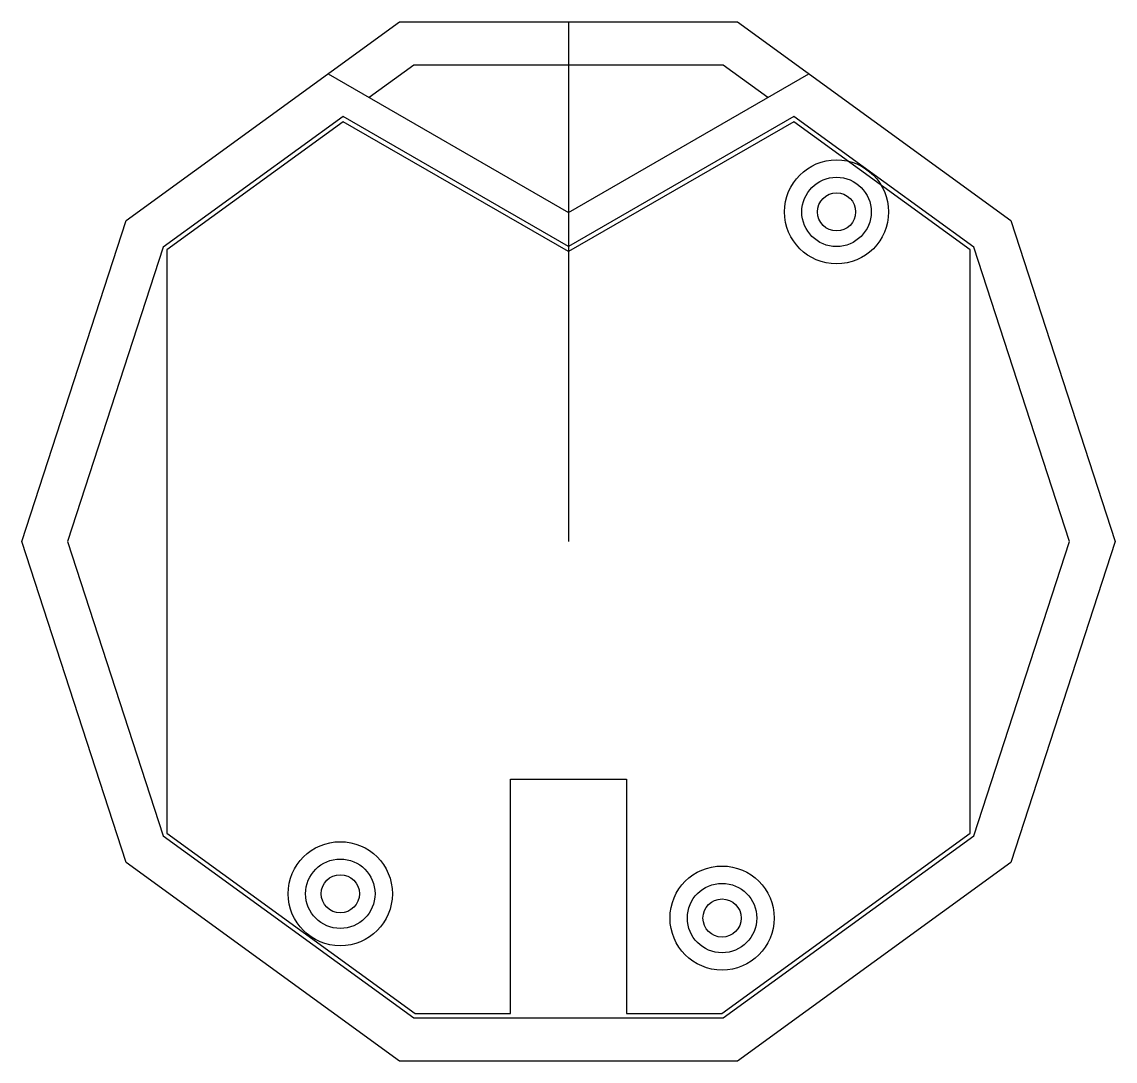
# Model space of a CAD drawing. Header units: millimetres. Extents: x -31.5 to 31.5, y -30 to 30.
import ezdxf

# ---------------------------------------------------------------- set-up
doc = ezdxf.new("R2010")
doc.units = ezdxf.units.MM

msp = doc.modelspace()

# ---------------------------------------------------------------- linework, layer by layer
for p, q in [((-25.484, 18.515), (-9.734, 29.958)), ((-9.734, 29.958), (9.734, 29.958)), ((0, 29.958), (0, 0)), ((9.734, 29.958), (25.484, 18.515)), ((-13.856, 26.963), (0, 18.963)), ((0, 18.963), (13.856, 26.963)), ((-31.5, 0), (-25.484, 18.515)), ((25.484, 18.515), (31.5, 0)), ((-25.484, -18.515), (-31.5, 0)), ((31.5, 0), (25.484, -18.515)), ((-9.734, -29.958), (-25.484, -18.515)), ((25.484, -18.515), (9.734, -29.958)), ((9.734, -29.958), (-9.734, -29.958))]:
    msp.add_line(p, q)
msp.add_lwpolyline([(11.486, 25.595), (8.922, 27.458), (-8.922, 27.458), (-11.486, 25.595)])
for points in [[(0, 17), (-12.992, 24.501), (-23.357, 16.97), (-28.871, 0), (-23.357, -16.97), (-8.922, -27.458), (8.922, -27.458), (23.357, -16.97), (28.871, 0), (23.357, 16.97), (12.992, 24.501)], [(0, 16.712), (-12.976, 24.203), (-23.145, 16.816), (-23.145, -16.816), (-8.841, -27.208), (-3.35, -27.208), (-3.35, -13.708), (3.35, -13.708), (3.35, -27.208), (8.841, -27.208), (23.145, -16.816), (23.145, 16.816), (12.976, 24.203)]]:
    msp.add_lwpolyline(points, close=True)
for centre, radius in [((15.445, 19.003), 3), ((15.445, 19.003), 2), ((15.445, 19.003), 1.1), ((-13.15, -20.308), 3), ((-13.15, -20.308), 2), ((8.85, -21.708), 3), ((-13.15, -20.308), 1.1), ((8.85, -21.708), 2), ((8.85, -21.708), 1.1)]:
    msp.add_circle(centre, radius)

doc.saveas('drawing.dxf')
